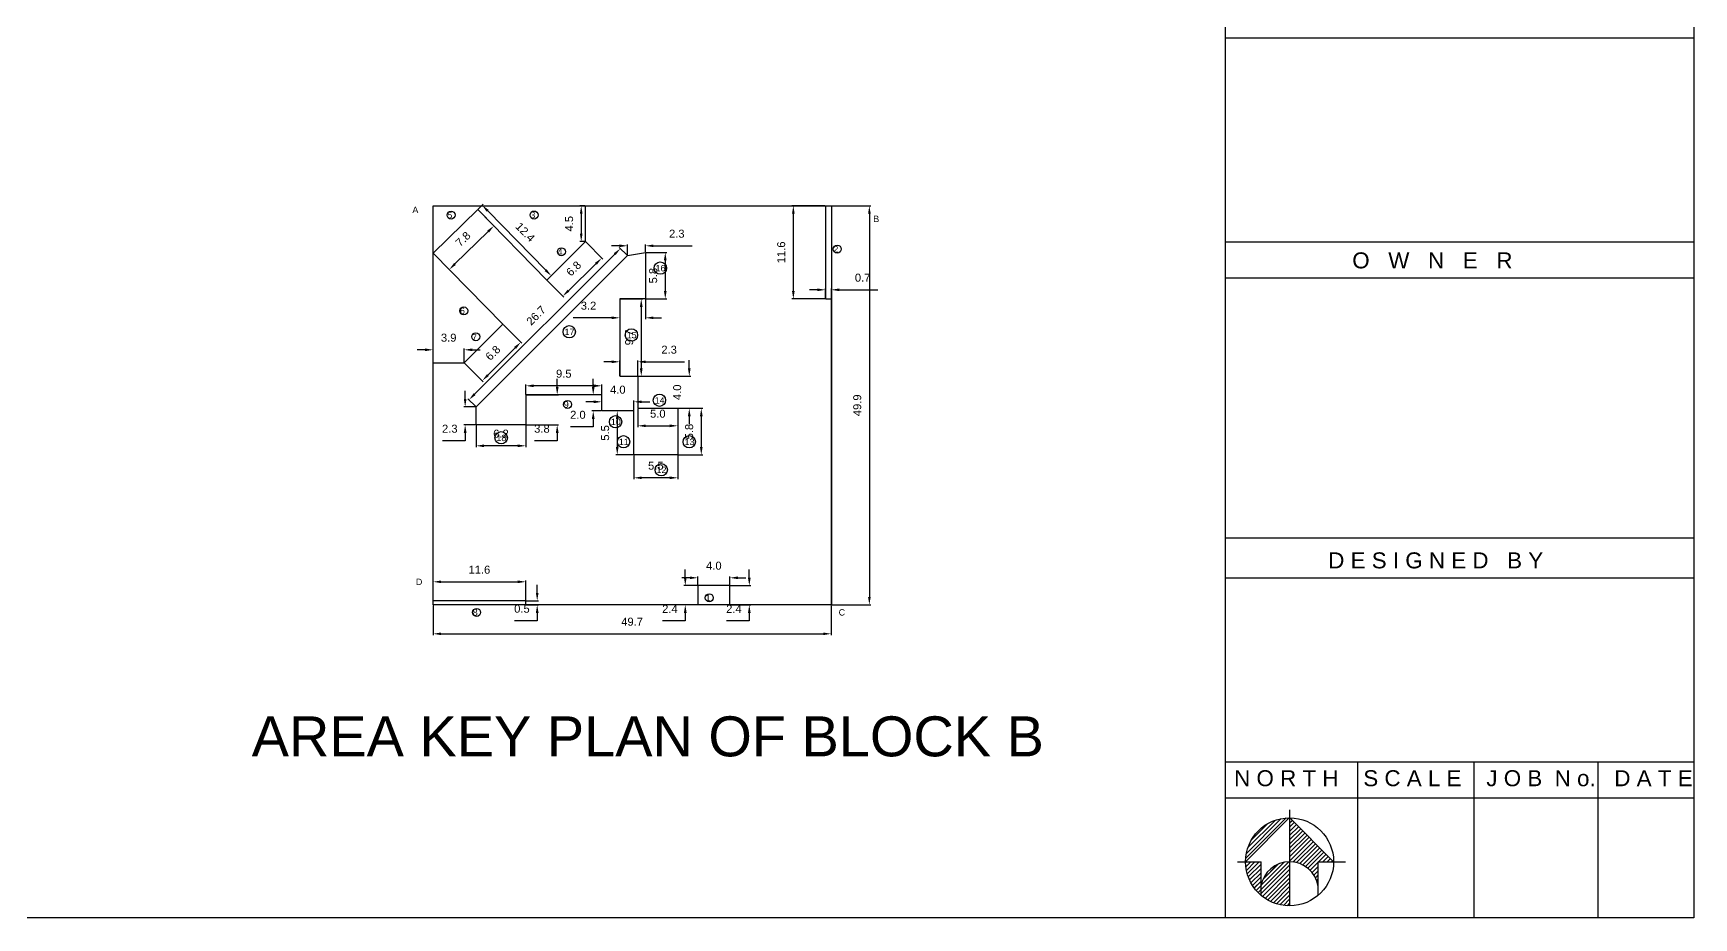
# Model space of a CAD drawing. Header units: inches. Extents: x -539 to 236, y -91 to 352.
# Drawn here: x 28.5 to 236, y -91 to 19.6 of the extents above; entities that cross this region are included whole.
import ezdxf

# ---------------------------------------------------------------- set-up
doc = ezdxf.new("R2010")
doc.units = ezdxf.units.IN
doc.header["$LTSCALE"] = 5
doc.header["$MEASUREMENT"] = 0
doc.layers.add('Floor', color=10, linetype='Continuous', lineweight=30)
doc.layers.add('out line', color=10, linetype='Continuous')
doc.styles.get("Standard").update_dxf_attribs({"font": 'arial.ttf'})
doc.dimstyles.get("Standard").update_dxf_attribs({"dimtxt": 1, "dimasz": 1, "dimexe": 0.18, "dimexo": 0.0625, "dimgap": 1, "dimtad": 1, "dimtoh": 1, "dimdec": 1, "dimzin": 0, "dimdsep": 46, "dimtxsty": 'Standard', "dimcen": 0.09, "dimadec": 0, "dimazin": 0, "dimtfac": 1, "dimtdec": 1, "dimtofl": 0, "dimtmove": 0, "dimatfit": 3, "dimfxl": 1, "dimtolj": 1, "dimtzin": 0, "dimarcsym": 0})
pattern_1 = [(45, (-147, 10.5), (-0.26516504, 0.26516504), [])]

# ---------------------------------------------------------------- blocks, each defined once
blk = doc.blocks.new('*D48')
at = {"layer": 'Defpoints', "color": 0, "transparency": 16777216}
for p in [(127.5, -2), (128.25, -51.88), (133, -51.88)]:
    blk.add_point(p, dxfattribs=at)
at = {"layer": 'out line', "color": 0, "lineweight": -2, "transparency": 16777216}
for p, q in [((127.56, -2), (133.18, -2)), ((133, -3), (133, -50.88)), ((128.31, -51.88), (133.18, -51.88))]:
    blk.add_line(p, q, dxfattribs=at)
at = {"layer": 'out line', "color": 0, "transparency": 16777216}
for points in [[(132.83, -3), (133.17, -3), (133, -2)], [(132.83, -50.88), (133.17, -50.88), (133, -51.88)]]:
    blk.add_solid(points, dxfattribs=at)
at = {"layer": 'out line', "color": 0, "transparency": 16777216, "insert": (131.49, -26.94), "char_height": 1, "attachment_point": 5, "rotation": 90}
blk.add_mtext('\\A1;49.9', dxfattribs=at)
blk = doc.blocks.new('*D49')
at = {"layer": 'Defpoints', "color": 0, "transparency": 16777216}
for p in [(78.5, -51.88), (128.23, -51.91), (128.23, -55.5)]:
    blk.add_point(p, dxfattribs=at)
at = {"layer": 'out line', "color": 0, "lineweight": -2, "transparency": 16777216}
for p, q in [((78.5, -51.95), (78.5, -55.68)), ((128.23, -51.97), (128.23, -55.68)), ((79.5, -55.5), (127.23, -55.5))]:
    blk.add_line(p, q, dxfattribs=at)
at = {"layer": 'out line', "color": 0, "transparency": 16777216}
for points in [[(79.5, -55.33), (79.5, -55.67), (78.5, -55.5)], [(127.23, -55.33), (127.23, -55.67), (128.23, -55.5)]]:
    blk.add_solid(points, dxfattribs=at)
at = {"layer": 'out line', "color": 0, "transparency": 16777216, "insert": (103.36, -53.99), "char_height": 1, "attachment_point": 5}
blk.add_mtext('\\A1;49.7', dxfattribs=at)
blk = doc.blocks.new('*D50')
at = {"layer": 'Defpoints', "color": 0, "transparency": 16777216}
for p in [(97.53, -2), (97, -6.47), (97.53, -6.47)]:
    blk.add_point(p, dxfattribs=at)
at = {"layer": 'out line', "color": 0, "lineweight": -2, "transparency": 16777216}
for p, q in [((97.46, -2), (96.82, -2)), ((97, -3), (97, -5.47)), ((97.46, -6.47), (96.82, -6.47))]:
    blk.add_line(p, q, dxfattribs=at)
at = {"layer": 'out line', "color": 0, "transparency": 16777216}
for points in [[(96.83, -3), (97.17, -3), (97, -2)], [(96.83, -5.47), (97.17, -5.47), (97, -6.47)]]:
    blk.add_solid(points, dxfattribs=at)
at = {"layer": 'out line', "color": 0, "transparency": 16777216, "insert": (95.49, -4.24), "char_height": 1, "attachment_point": 5, "rotation": 90}
blk.add_mtext('\\A1;4.5', dxfattribs=at)
blk = doc.blocks.new('*D51')
at = {"layer": 'Defpoints', "color": 0, "transparency": 16777216}
for p in [(78.5, -20), (78.5, -21.61), (82.39, -21.61)]:
    blk.add_point(p, dxfattribs=at)
at = {"layer": 'out line', "color": 0, "lineweight": -2, "transparency": 16777216}
for p, q in [((77.5, -20), (76.5, -20)), ((78.5, -21.55), (78.5, -19.82)), ((82.39, -21.55), (82.39, -19.82)), ((83.39, -20), (84.39, -20))]:
    blk.add_line(p, q, dxfattribs=at)
at = {"layer": 'out line', "color": 0, "transparency": 16777216}
for points in [[(77.5, -19.83), (77.5, -20.17), (78.5, -20)], [(83.39, -19.83), (83.39, -20.17), (82.39, -20)]]:
    blk.add_solid(points, dxfattribs=at)
at = {"layer": 'out line', "color": 0, "transparency": 16777216, "insert": (80.44, -18.49), "char_height": 1, "attachment_point": 5}
blk.add_mtext('\\A1;3.9', dxfattribs=at)
blk = doc.blocks.new('*D52')
at = {"layer": 'Defpoints', "color": 0, "transparency": 16777216}
for p in [(83.87, -27.13), (82.5, -29.38), (83.87, -29.38)]:
    blk.add_point(p, dxfattribs=at)
at = {"layer": 'out line', "color": 0, "lineweight": -2, "transparency": 16777216}
for p, q in [((82.5, -26.13), (82.5, -25.13)), ((83.8, -27.13), (82.32, -27.13)), ((83.8, -29.38), (82.32, -29.38)), ((82.5, -30.38), (82.5, -31.38)), ((82.5, -31.38), (79.66, -31.38))]:
    blk.add_line(p, q, dxfattribs=at)
at = {"layer": 'out line', "color": 0, "transparency": 16777216}
for points in [[(82.33, -26.13), (82.67, -26.13), (82.5, -27.13)], [(82.33, -30.38), (82.67, -30.38), (82.5, -29.38)]]:
    blk.add_solid(points, dxfattribs=at)
at = {"layer": 'out line', "color": 0, "transparency": 16777216, "insert": (80.58, -29.87), "char_height": 1, "attachment_point": 5}
blk.add_mtext('\\A1;2.3', dxfattribs=at)
blk = doc.blocks.new('*D53')
at = {"layer": 'Defpoints', "color": 0, "transparency": 16777216}
for p in [(105.03, -7.82), (105.03, -13.63), (107.5, -13.63)]:
    blk.add_point(p, dxfattribs=at)
at = {"layer": 'out line', "color": 0, "lineweight": -2, "transparency": 16777216}
for p, q in [((105.09, -7.82), (107.68, -7.82)), ((107.5, -8.82), (107.5, -12.63)), ((105.09, -13.63), (107.68, -13.63))]:
    blk.add_line(p, q, dxfattribs=at)
at = {"layer": 'out line', "color": 0, "transparency": 16777216}
for points in [[(107.33, -8.82), (107.67, -8.82), (107.5, -7.82)], [(107.33, -12.63), (107.67, -12.63), (107.5, -13.63)]]:
    blk.add_solid(points, dxfattribs=at)
at = {"layer": 'out line', "color": 0, "transparency": 16777216, "insert": (105.99, -10.73), "char_height": 1, "attachment_point": 5, "rotation": 90}
blk.add_mtext('\\A1;5.8', dxfattribs=at)
blk = doc.blocks.new('*D54')
at = {"layer": 'Defpoints', "color": 0, "transparency": 16777216}
for p in [(101.82, -13.63), (105.03, -13.63), (101.82, -16)]:
    blk.add_point(p, dxfattribs=at)
at = {"layer": 'out line', "color": 0, "lineweight": -2, "transparency": 16777216}
for p, q in [((101.82, -13.7), (101.82, -16.18)), ((105.03, -13.7), (105.03, -16.18)), ((100.82, -16), (96.01, -16)), ((106.03, -16), (107.03, -16))]:
    blk.add_line(p, q, dxfattribs=at)
at = {"layer": 'out line', "color": 0, "transparency": 16777216}
for points in [[(100.82, -15.83), (100.82, -16.17), (101.82, -16)], [(106.03, -15.83), (106.03, -16.17), (105.03, -16)]]:
    blk.add_solid(points, dxfattribs=at)
at = {"layer": 'out line', "color": 0, "transparency": 16777216, "insert": (97.91, -14.49), "char_height": 1, "attachment_point": 5}
blk.add_mtext('\\A1;3.2', dxfattribs=at)
blk = doc.blocks.new('*D55')
at = {"layer": 'Defpoints', "color": 0, "transparency": 16777216}
for p in [(102.78, -8.22), (105.03, -7), (105.03, -7.82)]:
    blk.add_point(p, dxfattribs=at)
at = {"layer": 'out line', "color": 0, "lineweight": -2, "transparency": 16777216}
for p, q in [((101.78, -7), (100.78, -7)), ((102.78, -8.16), (102.78, -6.82)), ((105.03, -7.75), (105.03, -6.82)), ((106.03, -7), (110.86, -7))]:
    blk.add_line(p, q, dxfattribs=at)
at = {"layer": 'out line', "color": 0, "transparency": 16777216}
for points in [[(101.78, -6.83), (101.78, -7.17), (102.78, -7)], [(106.03, -6.83), (106.03, -7.17), (105.03, -7)]]:
    blk.add_solid(points, dxfattribs=at)
at = {"layer": 'out line', "color": 0, "transparency": 16777216, "insert": (108.94, -5.49), "char_height": 1, "attachment_point": 5}
blk.add_mtext('\\A1;2.3', dxfattribs=at)
blk = doc.blocks.new('*D56')
at = {"layer": 'Defpoints', "color": 0, "transparency": 16777216}
for p in [(101.82, -13.63), (101.82, -23.31), (104.5, -23.31)]:
    blk.add_point(p, dxfattribs=at)
at = {"layer": 'out line', "color": 0, "lineweight": -2, "transparency": 16777216}
for p, q in [((101.88, -13.63), (104.68, -13.63)), ((104.5, -14.63), (104.5, -22.31)), ((101.88, -23.31), (104.68, -23.31))]:
    blk.add_line(p, q, dxfattribs=at)
at = {"layer": 'out line', "color": 0, "transparency": 16777216}
for points in [[(104.33, -14.63), (104.67, -14.63), (104.5, -13.63)], [(104.33, -22.31), (104.67, -22.31), (104.5, -23.31)]]:
    blk.add_solid(points, dxfattribs=at)
at = {"layer": 'out line', "color": 0, "transparency": 16777216, "insert": (102.99, -18.47), "char_height": 1, "attachment_point": 5, "rotation": 90}
blk.add_mtext('\\A1;9.7', dxfattribs=at)
blk = doc.blocks.new('*D57')
at = {"layer": 'Defpoints', "color": 0, "transparency": 16777216}
for p in [(104.07, -21.5), (101.82, -23.31), (104.07, -23.31)]:
    blk.add_point(p, dxfattribs=at)
at = {"layer": 'out line', "color": 0, "lineweight": -2, "transparency": 16777216}
for p, q in [((100.82, -21.5), (99.82, -21.5)), ((101.82, -23.25), (101.82, -21.32)), ((104.07, -23.25), (104.07, -21.32)), ((105.07, -21.5), (109.9, -21.5))]:
    blk.add_line(p, q, dxfattribs=at)
at = {"layer": 'out line', "color": 0, "transparency": 16777216}
for points in [[(100.82, -21.33), (100.82, -21.67), (101.82, -21.5)], [(105.07, -21.33), (105.07, -21.67), (104.07, -21.5)]]:
    blk.add_solid(points, dxfattribs=at)
at = {"layer": 'out line', "color": 0, "transparency": 16777216, "insert": (107.98, -19.99), "char_height": 1, "attachment_point": 5}
blk.add_mtext('\\A1;2.3', dxfattribs=at)
blk = doc.blocks.new('*D58')
at = {"layer": 'Defpoints', "color": 0, "transparency": 16777216}
for p in [(104.07, -23.31), (104.07, -27.31), (110.5, -27.31)]:
    blk.add_point(p, dxfattribs=at)
at = {"layer": 'out line', "color": 0, "lineweight": -2, "transparency": 16777216}
for p, q in [((110.5, -22.31), (110.5, -21.31)), ((104.13, -23.31), (110.68, -23.31)), ((104.13, -27.31), (110.68, -27.31)), ((110.5, -28.31), (110.5, -29.31))]:
    blk.add_line(p, q, dxfattribs=at)
at = {"layer": 'out line', "color": 0, "transparency": 16777216}
for points in [[(110.33, -22.31), (110.67, -22.31), (110.5, -23.31)], [(110.33, -28.31), (110.67, -28.31), (110.5, -27.31)]]:
    blk.add_solid(points, dxfattribs=at)
at = {"layer": 'out line', "color": 0, "transparency": 16777216, "insert": (108.99, -25.31), "char_height": 1, "attachment_point": 5, "rotation": 90}
blk.add_mtext('\\A1;4.0', dxfattribs=at)
blk = doc.blocks.new('*D59')
at = {"layer": 'Defpoints', "color": 0, "transparency": 16777216}
for p in [(104.07, -27.31), (109.07, -27.31), (109.07, -29.5)]:
    blk.add_point(p, dxfattribs=at)
at = {"layer": 'out line', "color": 0, "lineweight": -2, "transparency": 16777216}
for p, q in [((104.07, -27.38), (104.07, -29.68)), ((109.07, -27.38), (109.07, -29.68)), ((105.07, -29.5), (108.07, -29.5))]:
    blk.add_line(p, q, dxfattribs=at)
at = {"layer": 'out line', "color": 0, "transparency": 16777216}
for points in [[(105.07, -29.33), (105.07, -29.67), (104.07, -29.5)], [(108.07, -29.33), (108.07, -29.67), (109.07, -29.5)]]:
    blk.add_solid(points, dxfattribs=at)
at = {"layer": 'out line', "color": 0, "transparency": 16777216, "insert": (106.57, -27.99), "char_height": 1, "attachment_point": 5}
blk.add_mtext('\\A1;5.0', dxfattribs=at)
blk = doc.blocks.new('*D60')
at = {"layer": 'Defpoints', "color": 0, "transparency": 16777216}
for p in [(109.07, -27.31), (109.07, -33.13), (112, -33.13)]:
    blk.add_point(p, dxfattribs=at)
at = {"layer": 'out line', "color": 0, "lineweight": -2, "transparency": 16777216}
for p, q in [((109.13, -27.31), (112.18, -27.31)), ((112, -28.31), (112, -32.13)), ((109.13, -33.13), (112.18, -33.13))]:
    blk.add_line(p, q, dxfattribs=at)
at = {"layer": 'out line', "color": 0, "transparency": 16777216}
for points in [[(111.83, -28.31), (112.17, -28.31), (112, -27.31)], [(111.83, -32.13), (112.17, -32.13), (112, -33.13)]]:
    blk.add_solid(points, dxfattribs=at)
at = {"layer": 'out line', "color": 0, "transparency": 16777216, "insert": (110.49, -30.22), "char_height": 1, "attachment_point": 5, "rotation": 90}
blk.add_mtext('\\A1;5.8', dxfattribs=at)
blk = doc.blocks.new('*D61')
at = {"layer": 'Defpoints', "color": 0, "transparency": 16777216}
for p in [(103.57, -33.13), (109.07, -33.13), (103.57, -36)]:
    blk.add_point(p, dxfattribs=at)
at = {"layer": 'out line', "color": 0, "lineweight": -2, "transparency": 16777216}
for p, q in [((103.57, -33.2), (103.57, -36.18)), ((109.07, -33.2), (109.07, -36.18)), ((108.07, -36), (104.57, -36))]:
    blk.add_line(p, q, dxfattribs=at)
at = {"layer": 'out line', "color": 0, "transparency": 16777216}
for points in [[(104.57, -35.83), (104.57, -36.17), (103.57, -36)], [(108.07, -35.83), (108.07, -36.17), (109.07, -36)]]:
    blk.add_solid(points, dxfattribs=at)
at = {"layer": 'out line', "color": 0, "transparency": 16777216, "insert": (106.32, -34.49), "char_height": 1, "attachment_point": 5}
blk.add_mtext('\\A1;5.5', dxfattribs=at)
blk = doc.blocks.new('*D62')
at = {"layer": 'Defpoints', "color": 0, "transparency": 16777216}
for p in [(103.57, -27.64), (101.5, -33.13), (103.57, -33.13)]:
    blk.add_point(p, dxfattribs=at)
at = {"layer": 'out line', "color": 0, "lineweight": -2, "transparency": 16777216}
for p, q in [((103.5, -27.64), (101.32, -27.64)), ((101.5, -28.64), (101.5, -32.13)), ((103.5, -33.13), (101.32, -33.13))]:
    blk.add_line(p, q, dxfattribs=at)
at = {"layer": 'out line', "color": 0, "transparency": 16777216}
for points in [[(101.33, -28.64), (101.67, -28.64), (101.5, -27.64)], [(101.33, -32.13), (101.67, -32.13), (101.5, -33.13)]]:
    blk.add_solid(points, dxfattribs=at)
at = {"layer": 'out line', "color": 0, "transparency": 16777216, "insert": (99.99, -30.39), "char_height": 1, "attachment_point": 5, "rotation": 90}
blk.add_mtext('\\A1;5.5', dxfattribs=at)
blk = doc.blocks.new('*D63')
at = {"layer": 'Defpoints', "color": 0, "transparency": 16777216}
for p in [(103.57, -26.5), (99.57, -27.64), (103.57, -27.64)]:
    blk.add_point(p, dxfattribs=at)
at = {"layer": 'out line', "color": 0, "lineweight": -2, "transparency": 16777216}
for p, q in [((98.57, -26.5), (97.57, -26.5)), ((99.57, -27.58), (99.57, -26.32)), ((103.57, -27.58), (103.57, -26.32)), ((104.57, -26.5), (105.57, -26.5))]:
    blk.add_line(p, q, dxfattribs=at)
at = {"layer": 'out line', "color": 0, "transparency": 16777216}
for points in [[(98.57, -26.33), (98.57, -26.67), (99.57, -26.5)], [(104.57, -26.33), (104.57, -26.67), (103.57, -26.5)]]:
    blk.add_solid(points, dxfattribs=at)
at = {"layer": 'out line', "color": 0, "transparency": 16777216, "insert": (101.57, -24.99), "char_height": 1, "attachment_point": 5}
blk.add_mtext('\\A1;4.0', dxfattribs=at)
blk = doc.blocks.new('*D64')
at = {"layer": 'Defpoints', "color": 0, "transparency": 16777216}
for p in [(99.57, -25.63), (98.5, -27.64), (99.57, -27.64)]:
    blk.add_point(p, dxfattribs=at)
at = {"layer": 'out line', "color": 0, "lineweight": -2, "transparency": 16777216}
for p, q in [((98.5, -24.63), (98.5, -23.63)), ((99.5, -25.63), (98.32, -25.63)), ((99.5, -27.64), (98.32, -27.64)), ((98.5, -28.64), (98.5, -29.64)), ((98.5, -29.64), (95.67, -29.64))]:
    blk.add_line(p, q, dxfattribs=at)
at = {"layer": 'out line', "color": 0, "transparency": 16777216}
for points in [[(98.33, -24.63), (98.67, -24.63), (98.5, -25.63)], [(98.33, -28.64), (98.67, -28.64), (98.5, -27.64)]]:
    blk.add_solid(points, dxfattribs=at)
at = {"layer": 'out line', "color": 0, "transparency": 16777216, "insert": (96.58, -28.13), "char_height": 1, "attachment_point": 5}
blk.add_mtext('\\A1;2.0', dxfattribs=at)
blk = doc.blocks.new('*D65')
at = {"layer": 'Defpoints', "color": 0, "transparency": 16777216}
for p in [(90.07, -24.5), (90.07, -25.63), (99.57, -25.63)]:
    blk.add_point(p, dxfattribs=at)
at = {"layer": 'out line', "color": 0, "lineweight": -2, "transparency": 16777216}
for p, q in [((90.07, -25.57), (90.07, -24.32)), ((98.57, -24.5), (91.07, -24.5)), ((99.57, -25.57), (99.57, -24.32))]:
    blk.add_line(p, q, dxfattribs=at)
at = {"layer": 'out line', "color": 0, "transparency": 16777216}
for points in [[(91.07, -24.33), (91.07, -24.67), (90.07, -24.5)], [(98.57, -24.33), (98.57, -24.67), (99.57, -24.5)]]:
    blk.add_solid(points, dxfattribs=at)
at = {"layer": 'out line', "color": 0, "transparency": 16777216, "insert": (94.82, -22.99), "char_height": 1, "attachment_point": 5}
blk.add_mtext('\\A1;9.5', dxfattribs=at)
blk = doc.blocks.new('*D66')
at = {"layer": 'Defpoints', "color": 0, "transparency": 16777216}
for p in [(90.07, -25.63), (90.07, -29.38), (94, -29.38)]:
    blk.add_point(p, dxfattribs=at)
at = {"layer": 'out line', "color": 0, "lineweight": -2, "transparency": 16777216}
for p, q in [((94, -24.63), (94, -23.63)), ((90.13, -25.63), (94.18, -25.63)), ((90.13, -29.38), (94.18, -29.38)), ((94, -30.38), (94, -31.38)), ((94, -31.38), (91.18, -31.38))]:
    blk.add_line(p, q, dxfattribs=at)
at = {"layer": 'out line', "color": 0, "transparency": 16777216}
for points in [[(93.83, -24.63), (94.17, -24.63), (94, -25.63)], [(93.83, -30.38), (94.17, -30.38), (94, -29.38)]]:
    blk.add_solid(points, dxfattribs=at)
at = {"layer": 'out line', "color": 0, "transparency": 16777216, "insert": (92.09, -29.87), "char_height": 1, "attachment_point": 5}
blk.add_mtext('\\A1;3.8', dxfattribs=at)
blk = doc.blocks.new('*D67')
at = {"layer": 'Defpoints', "color": 0, "transparency": 16777216}
for p in [(83.87, -29.38), (90.07, -29.38), (83.87, -32)]:
    blk.add_point(p, dxfattribs=at)
at = {"layer": 'out line', "color": 0, "lineweight": -2, "transparency": 16777216}
for p, q in [((83.87, -29.45), (83.87, -32.18)), ((90.07, -29.45), (90.07, -32.18)), ((89.07, -32), (84.87, -32))]:
    blk.add_line(p, q, dxfattribs=at)
at = {"layer": 'out line', "color": 0, "transparency": 16777216}
for points in [[(84.87, -31.83), (84.87, -32.17), (83.87, -32)], [(89.07, -31.83), (89.07, -32.17), (90.07, -32)]]:
    blk.add_solid(points, dxfattribs=at)
at = {"layer": 'out line', "color": 0, "transparency": 16777216, "insert": (86.97, -30.49), "char_height": 1, "attachment_point": 5}
blk.add_mtext('\\A1;6.2', dxfattribs=at)
blk = doc.blocks.new('*D68')
at = {"layer": 'Defpoints', "color": 0, "transparency": 16777216}
for p in [(127.5, -13.63), (128.25, -12.5), (128.25, -13.63)]:
    blk.add_point(p, dxfattribs=at)
at = {"layer": 'out line', "color": 0, "lineweight": -2, "transparency": 16777216}
for p, q in [((127.5, -13.57), (127.5, -12.32)), ((128.25, -13.57), (128.25, -12.32)), ((126.5, -12.5), (125.5, -12.5)), ((129.25, -12.5), (134.07, -12.5))]:
    blk.add_line(p, q, dxfattribs=at)
at = {"layer": 'out line', "color": 0, "transparency": 16777216}
for points in [[(126.5, -12.33), (126.5, -12.67), (127.5, -12.5)], [(129.25, -12.33), (129.25, -12.67), (128.25, -12.5)]]:
    blk.add_solid(points, dxfattribs=at)
at = {"layer": 'out line', "color": 0, "transparency": 16777216, "insert": (132.16, -10.99), "char_height": 1, "attachment_point": 5}
blk.add_mtext('\\A1;0.7', dxfattribs=at)
blk = doc.blocks.new('*D69')
at = {"layer": 'Defpoints', "color": 0, "transparency": 16777216}
for p in [(90.07, -51.38), (90.07, -51.88), (91.5, -51.88)]:
    blk.add_point(p, dxfattribs=at)
at = {"layer": 'out line', "color": 0, "lineweight": -2, "transparency": 16777216}
for p, q in [((91.5, -50.38), (91.5, -49.38)), ((90.13, -51.38), (91.68, -51.38)), ((91.5, -53.88), (88.67, -53.88)), ((90.13, -51.88), (91.68, -51.88)), ((91.5, -52.88), (91.5, -53.88))]:
    blk.add_line(p, q, dxfattribs=at)
at = {"layer": 'out line', "color": 0, "transparency": 16777216}
for points in [[(91.33, -50.38), (91.67, -50.38), (91.5, -51.38)], [(91.33, -52.88), (91.67, -52.88), (91.5, -51.88)]]:
    blk.add_solid(points, dxfattribs=at)
at = {"layer": 'out line', "color": 0, "transparency": 16777216, "insert": (89.59, -52.37), "char_height": 1, "attachment_point": 5}
blk.add_mtext('\\A1;0.5', dxfattribs=at)
blk = doc.blocks.new('*D70')
at = {"layer": 'Defpoints', "color": 0, "transparency": 16777216}
for p in [(90.07, -49), (78.5, -51.38), (90.07, -51.38)]:
    blk.add_point(p, dxfattribs=at)
at = {"layer": 'out line', "color": 0, "lineweight": -2, "transparency": 16777216}
for p, q in [((78.5, -51.32), (78.5, -48.82)), ((79.5, -49), (89.07, -49)), ((90.07, -51.32), (90.07, -48.82))]:
    blk.add_line(p, q, dxfattribs=at)
at = {"layer": 'out line', "color": 0, "transparency": 16777216}
for points in [[(79.5, -48.83), (79.5, -49.17), (78.5, -49)], [(89.07, -48.83), (89.07, -49.17), (90.07, -49)]]:
    blk.add_solid(points, dxfattribs=at)
at = {"layer": 'out line', "color": 0, "transparency": 16777216, "insert": (84.28, -47.49), "char_height": 1, "attachment_point": 5}
blk.add_mtext('\\A1;11.6', dxfattribs=at)
blk = doc.blocks.new('*D71')
at = {"layer": 'Defpoints', "color": 0, "transparency": 16777216}
for p in [(111.57, -49.48), (110, -51.88), (111.57, -51.88)]:
    blk.add_point(p, dxfattribs=at)
at = {"layer": 'out line', "color": 0, "lineweight": -2, "transparency": 16777216}
for p, q in [((110, -48.48), (110, -47.48)), ((111.5, -49.48), (109.82, -49.48)), ((110, -53.88), (107.17, -53.88)), ((111.5, -51.88), (109.82, -51.88)), ((110, -52.88), (110, -53.88))]:
    blk.add_line(p, q, dxfattribs=at)
at = {"layer": 'out line', "color": 0, "transparency": 16777216}
for points in [[(109.83, -48.48), (110.17, -48.48), (110, -49.48)], [(109.83, -52.88), (110.17, -52.88), (110, -51.88)]]:
    blk.add_solid(points, dxfattribs=at)
at = {"layer": 'out line', "color": 0, "transparency": 16777216, "insert": (108.08, -52.38), "char_height": 1, "attachment_point": 5}
blk.add_mtext('\\A1;2.4', dxfattribs=at)
blk = doc.blocks.new('*D72')
at = {"layer": 'Defpoints', "color": 0, "transparency": 16777216}
for p in [(115.57, -49.48), (115.57, -51.88), (118, -51.88)]:
    blk.add_point(p, dxfattribs=at)
at = {"layer": 'out line', "color": 0, "lineweight": -2, "transparency": 16777216}
for p, q in [((118, -48.48), (118, -47.48)), ((115.63, -49.48), (118.18, -49.48)), ((118, -53.88), (115.17, -53.88)), ((115.63, -51.88), (118.18, -51.88)), ((118, -52.88), (118, -53.88))]:
    blk.add_line(p, q, dxfattribs=at)
at = {"layer": 'out line', "color": 0, "transparency": 16777216}
for points in [[(117.83, -48.48), (118.17, -48.48), (118, -49.48)], [(117.83, -52.88), (118.17, -52.88), (118, -51.88)]]:
    blk.add_solid(points, dxfattribs=at)
at = {"layer": 'out line', "color": 0, "transparency": 16777216, "insert": (116.08, -52.38), "char_height": 1, "attachment_point": 5}
blk.add_mtext('\\A1;2.4', dxfattribs=at)
blk = doc.blocks.new('*D73')
at = {"layer": 'Defpoints', "color": 0, "transparency": 16777216}
for p in [(111.57, -49.48), (115.57, -48.5), (115.57, -49.48)]:
    blk.add_point(p, dxfattribs=at)
at = {"layer": 'out line', "color": 0, "lineweight": -2, "transparency": 16777216}
for p, q in [((110.57, -48.5), (109.57, -48.5)), ((111.57, -49.42), (111.57, -48.32)), ((115.57, -49.42), (115.57, -48.32)), ((116.57, -48.5), (117.57, -48.5))]:
    blk.add_line(p, q, dxfattribs=at)
at = {"layer": 'out line', "color": 0, "transparency": 16777216}
for points in [[(110.57, -48.33), (110.57, -48.67), (111.57, -48.5)], [(116.57, -48.33), (116.57, -48.67), (115.57, -48.5)]]:
    blk.add_solid(points, dxfattribs=at)
at = {"layer": 'out line', "color": 0, "transparency": 16777216, "insert": (113.57, -46.99), "char_height": 1, "attachment_point": 5}
blk.add_mtext('\\A1;4.0', dxfattribs=at)
blk = doc.blocks.new('*D74')
at = {"layer": 'Defpoints', "color": 0, "transparency": 16777216}
for p in [(127.5, -2), (123.5, -13.63), (127.5, -13.63)]:
    blk.add_point(p, dxfattribs=at)
at = {"layer": 'out line', "color": 0, "lineweight": -2, "transparency": 16777216}
for p, q in [((127.44, -2), (123.32, -2)), ((123.5, -3), (123.5, -12.63)), ((127.44, -13.63), (123.32, -13.63))]:
    blk.add_line(p, q, dxfattribs=at)
at = {"layer": 'out line', "color": 0, "transparency": 16777216}
for points in [[(123.33, -3), (123.67, -3), (123.5, -2)], [(123.33, -12.63), (123.67, -12.63), (123.5, -13.63)]]:
    blk.add_solid(points, dxfattribs=at)
at = {"layer": 'out line', "color": 0, "transparency": 16777216, "insert": (121.99, -7.82), "char_height": 1, "attachment_point": 5, "rotation": 90}
blk.add_mtext('\\A1;11.6', dxfattribs=at)
blk = doc.blocks.new('*D75')
at = {"layer": 'Defpoints', "color": 0, "transparency": 16777216}
for p in [(84.08, -2.45), (78.5, -7.91), (80.51, -9.97)]:
    blk.add_point(p, dxfattribs=at)
at = {"layer": 'out line', "color": 0, "lineweight": -2, "transparency": 16777216}
for p, q in [((84.12, -2.5), (86.21, -4.64)), ((85.37, -5.21), (81.23, -9.27)), ((78.54, -7.95), (80.64, -10.09))]:
    blk.add_line(p, q, dxfattribs=at)
at = {"layer": 'out line', "color": 0, "transparency": 16777216}
for points in [[(85.26, -5.09), (85.49, -5.33), (86.09, -4.51)], [(81.11, -9.15), (81.34, -9.39), (80.51, -9.97)]]:
    blk.add_solid(points, dxfattribs=at)
at = {"layer": 'out line', "color": 0, "transparency": 16777216, "insert": (82.24, -6.16), "char_height": 1, "attachment_point": 5, "rotation": 44.3649}
blk.add_mtext('\\A1;7.8', dxfattribs=at)
blk = doc.blocks.new('*D76')
at = {"layer": 'Defpoints', "color": 0, "transparency": 16777216}
for p in [(84.08, -2.45), (92.71, -11.29), (93.26, -10.76)]:
    blk.add_point(p, dxfattribs=at)
at = {"layer": 'out line', "color": 0, "lineweight": -2, "transparency": 16777216}
for p, q in [((84.12, -2.41), (84.75, -1.8)), ((85.32, -2.64), (92.56, -10.04)), ((92.76, -11.24), (93.38, -10.63))]:
    blk.add_line(p, q, dxfattribs=at)
at = {"layer": 'out line', "color": 0, "transparency": 16777216}
for points in [[(85.44, -2.52), (85.2, -2.76), (84.62, -1.92)], [(92.68, -9.92), (92.44, -10.16), (93.26, -10.76)]]:
    blk.add_solid(points, dxfattribs=at)
at = {"layer": 'out line', "color": 0, "transparency": 16777216, "insert": (90.01, -5.29), "char_height": 1, "attachment_point": 5, "rotation": 314.3649}
blk.add_mtext('\\A1;12.4', dxfattribs=at)
blk = doc.blocks.new('*D77')
at = {"layer": 'Defpoints', "color": 0, "transparency": 16777216}
for p in [(97.53, -6.47), (92.66, -11.23), (94.69, -13.3)]:
    blk.add_point(p, dxfattribs=at)
at = {"layer": 'out line', "color": 0, "lineweight": -2, "transparency": 16777216}
for p, q in [((97.57, -6.52), (99.68, -8.68)), ((98.84, -9.25), (95.4, -12.61)), ((92.7, -11.28), (94.81, -13.43))]:
    blk.add_line(p, q, dxfattribs=at)
at = {"layer": 'out line', "color": 0, "transparency": 16777216}
for points in [[(98.72, -9.13), (98.95, -9.37), (99.55, -8.55)], [(95.29, -12.49), (95.52, -12.72), (94.69, -13.3)]]:
    blk.add_solid(points, dxfattribs=at)
at = {"layer": 'out line', "color": 0, "transparency": 16777216, "insert": (96.06, -9.85), "char_height": 1, "attachment_point": 5, "rotation": 44.3649}
blk.add_mtext('\\A1;6.8', dxfattribs=at)
blk = doc.blocks.new('*D78')
at = {"layer": 'Defpoints', "color": 0, "transparency": 16777216}
for p in [(87.2, -16.8), (82.39, -21.61), (84.64, -23.86)]:
    blk.add_point(p, dxfattribs=at)
at = {"layer": 'out line', "color": 0, "lineweight": -2, "transparency": 16777216}
for p, q in [((87.24, -16.85), (89.58, -19.18)), ((88.74, -19.76), (85.34, -23.16)), ((82.43, -21.66), (84.76, -23.99))]:
    blk.add_line(p, q, dxfattribs=at)
at = {"layer": 'out line', "color": 0, "transparency": 16777216}
for points in [[(88.62, -19.64), (88.86, -19.88), (89.45, -19.05)], [(85.23, -23.04), (85.46, -23.27), (84.64, -23.86)]]:
    blk.add_solid(points, dxfattribs=at)
at = {"layer": 'out line', "color": 0, "transparency": 16777216, "insert": (85.97, -20.39), "char_height": 1, "attachment_point": 5, "rotation": 45}
blk.add_mtext('\\A1;6.8', dxfattribs=at)
blk = doc.blocks.new('*D79')
at = {"layer": 'Defpoints', "color": 0, "transparency": 16777216}
for p in [(101.89, -7.34), (102.78, -8.22), (83.87, -27.13)]:
    blk.add_point(p, dxfattribs=at)
at = {"layer": 'out line', "color": 0, "lineweight": -2, "transparency": 16777216}
for p, q in [((83.68, -25.54), (101.18, -8.04)), ((102.73, -8.18), (101.76, -7.21)), ((83.82, -27.09), (82.85, -26.12))]:
    blk.add_line(p, q, dxfattribs=at)
at = {"layer": 'out line', "color": 0, "transparency": 16777216}
for points in [[(101.06, -7.93), (101.3, -8.16), (101.89, -7.34)], [(83.57, -25.42), (83.8, -25.66), (82.98, -26.25)]]:
    blk.add_solid(points, dxfattribs=at)
at = {"layer": 'out line', "color": 0, "transparency": 16777216, "insert": (91.36, -15.72), "char_height": 1, "attachment_point": 5, "rotation": 45}
blk.add_mtext('\\A1;26.7', dxfattribs=at)

msp = doc.modelspace()

# ---------------------------------------------------------------- hatches: boundary and pattern name
h = msp.add_hatch()
h.set_pattern_fill('ANSI31', color=256, scale=3)
h.set_pattern_definition(pattern_1)
h.paths.add_polyline_path([(185.45, -78.5, 0.411608), (180, -84)])
h.paths.add_polyline_path([(181.93, -84), (180, -84, 0.219376), (181.93, -88.18)])
h.paths.add_polyline_path([(185.51, -84, 0.369499), (181.93, -87.05), (181.93, -88.18, 0.178727), (185.5, -89.5)])
h = msp.add_hatch()
h.set_pattern_fill('ANSI31', color=256, scale=3)
h.set_pattern_definition(pattern_1)
h.paths.add_polyline_path([(185.51, -78.5, 0.002821), (185.45, -78.5), (180, -84, 0.414349), (185.5, -89.5), (185.51, -84), (185.5, -84, -0.368985), (189.07, -87.05), (189.07, -84), (191, -84)])
h.paths.add_polyline_path([(185.51, -78.5, 0.002705), (185.45, -78.5), (180, -84), (181.93, -84), (181.93, -87.05, -0.368985), (185.5, -84), (185.51, -84)], flags=17)

# ---------------------------------------------------------------- linework, layer by layer
for p, q in [((177.5, 19), (236, 19)), ((177.5, -6.5), (236, -6.5)), ((177.5, -11), (236, -11)), ((177.5, -43.5), (236, -43.5)), ((177.5, -48.5), (236, -48.5)), ((177.5, -71.5), (236, -71.5)), ((194, -71.5), (194, -91)), ((208.5, -71.5), (208.5, -91)), ((224, -71.5), (224, -91)), ((177.5, -76), (236, -76)), ((185.51, -77.5), (185.5, -89.5)), ((179, -84), (181.93, -84)), ((181.93, -88.18), (181.93, -84)), ((185.5, -84), (185.51, -84)), ((189.07, -88.18), (189.07, -84)), ((189.07, -84), (192.5, -84))]:
    msp.add_line(p, q)
for points in [[(-539, 352.5), (236, 352.5), (236, -91), (-539, -91)], [(177.5, 352.5), (236, 352.5), (236, -91), (177.5, -91)]]:
    msp.add_lwpolyline(points, close=True)
for points in [[(189.07, -84), (191, -84), (185.48, -78.47), (180, -84), (181.93, -84)], [(185.5, -84), (185.51, -84)]]:
    msp.add_lwpolyline(points)
for centre, radius in [((80.74, -3.16), 0.5), ((91.11, -3.15), 0.5), ((94.52, -7.74), 0.5), ((128.98, -7.41), 0.5), ((106.88, -9.79), 0.773), ((82.33, -15.13), 0.5), ((83.83, -18.37), 0.5), ((95.51, -17.75), 0.773), ((103.27, -18.15), 0.773), ((95.29, -26.83), 0.5), ((106.77, -26.31), 0.773), ((101.29, -29), 0.773), ((87, -31), 0.773), ((102.29, -31.5), 0.773), ((110.5, -31.5), 0.773), ((107, -35), 0.773), ((113, -51), 0.5), ((83.93, -52.82), 0.5), ((185.5, -84), 5.5)]:
    msp.add_circle(centre, radius)
msp.add_arc((185.5, -87.62), 3.62, 8.9867, 171.0133)
at = {"layer": 'Floor'}
for points in [[(78.5, -21.61), (82.39, -21.61), (87.2, -16.8), (78.5, -7.91), (84.08, -2.45), (92.71, -11.29), (97.53, -6.47), (97.53, -2), (127.5, -2), (127.5, -13.63), (128.24, -13.63), (128.23, -51.88), (115.57, -51.88), (115.57, -49.48), (111.57, -49.48), (111.57, -51.88), (90.07, -51.88), (90.07, -51.38), (78.5, -51.38), (78.5, -21.61)], [(83.87, -29.38), (83.87, -27.13), (102.78, -8.22), (105.03, -7.82), (105.03, -13.63), (101.82, -13.63), (101.82, -23.31), (104.07, -23.31), (104.07, -27.31), (109.07, -27.31), (109.07, -33.13), (103.57, -33.13), (103.57, -27.64), (99.57, -27.64), (99.57, -25.63), (90.07, -25.63), (90.07, -29.38), (83.87, -29.38)]]:
    msp.add_lwpolyline(points, dxfattribs=at)
at = {"layer": 'out line'}
msp.add_lwpolyline([(128.23, -51.88), (78.5, -51.88), (78.5, -2), (128.25, -2), (128.25, -51.88)], dxfattribs=at)

# ---------------------------------------------------------------- texts
for s, width, insert, char_height, attachment_point in [('A', 34.0233, (76.65, -2.11), 0.8, 3), ('5', 34.0233, (80.89, -2.76), 0.8, 3), ('3', 34.0233, (91.26, -2.75), 0.8, 3), ('B', 34.0233, (134.23, -3.24), 0.8, 3), ('4', 34.0233, (94.67, -7.34), 0.8, 3), ('2', 34.0233, (129.13, -7.02), 0.8, 3), ('O   W   N   E   R   ', 104.5991, (193.33, -7.82), 2, 1), ('16', 34.0233, (107.53, -9.39), 0.8, 3), ('6', 34.0233, (82.47, -14.73), 0.8, 3), ('7', 34.0233, (83.97, -18.06), 0.8, 3), ('17', 34.0233, (96.16, -17.36), 0.8, 3), ('15', 34.0233, (103.92, -17.76), 0.8, 3), ('9', 34.0233, (95.44, -26.44), 0.8, 3), ('14', 34.0233, (107.42, -25.92), 0.8, 3), ('10', 34.0233, (101.94, -28.61), 0.8, 3), ('18', 34.0233, (87.65, -30.61), 0.8, 3), ('11', 34.0233, (102.94, -31.11), 0.8, 3), ('13', 34.0233, (111.15, -31.11), 0.8, 3), ('12', 34.0233, (107.65, -34.61), 0.8, 3), ('D E S I G N E D   B Y   ', 104.5991, (190.33, -45.32), 2, 1), ('D', 34.0233, (77.15, -48.61), 0.8, 3), ('1', 34.0233, (113.15, -50.61), 0.8, 3), ('8', 34.0233, (84.07, -52.42), 0.8, 3), ('C', 34.0233, (129.97, -52.42), 0.8, 3), ('AREA KEY PLAN OF BLOCK B', 104.5991, (55.83, -65.82), 5, 1), ('N O R T H    S C A L E    J O B  N o.   D A T E    ', 104.5991, (178.57, -72.55), 2, 1)]:
    msp.add_mtext_dynamic_manual_height_columns(s, width=width, gutter_width=1, heights=[0], dxfattribs=dict(insert=insert, char_height=char_height, attachment_point=attachment_point))

# ---------------------------------------------------------------- dimensions: what is measured, and where the dimension line sits
for p1, p2, distance, picture, middle in [((84.08, -2.45), (92.71, -11.29), 0.76, '*D76', (90.01, -5.29)), ((84.08, -2.45), (78.5, -7.91), 2.88, '*D75', (82.24, -6.16)), ((83.87, -27.13), (102.78, -8.22), 1.26, '*D79', (91.36, -15.72)), ((97.53, -6.47), (92.66, -11.23), 2.9, '*D77', (96.06, -9.85)), ((87.2, -16.8), (82.39, -21.61), 3.18, '*D78', (85.97, -20.39))]:
    dim = msp.add_aligned_dim(p1=p1, p2=p2, distance=distance, dimstyle='Standard', dxfattribs=at)
    dim.commit()
    dim.dimension.update_dxf_attribs({"geometry": picture, "text_midpoint": middle})
for base, p1, p2, picture, middle in [((97, -6.47), (97.53, -2), (97.53, -6.47), '*D50', (95.49, -4.24)), ((123.5, -13.63), (127.5, -2), (127.5, -13.63), '*D74', (121.99, -7.82)), ((133, -51.88), (127.5, -2), (128.25, -51.88), '*D48', (131.49, -26.94)), ((107.5, -13.63), (105.03, -7.82), (105.03, -13.63), '*D53', (105.99, -10.73)), ((104.5, -23.31), (101.82, -13.63), (101.82, -23.31), '*D56', (102.99, -18.47)), ((110.5, -27.31), (104.07, -23.31), (104.07, -27.31), '*D58', (108.99, -25.31)), ((94, -29.38439763), (90.06560237, -25.63439763), (90.06560237, -29.38439763), '*D66', (92.08901774, -29.87348358)), ((98.5, -27.64), (99.57, -25.63), (99.57, -27.64), '*D64', (96.58, -28.13)), ((82.5, -29.38439763), (83.86560237, -27.13439763), (83.86560237, -29.38439763), '*D52', (80.58117326, -29.87348358)), ((101.5, -33.13), (103.57, -27.64), (103.57, -33.13), '*D62', (99.99, -30.39)), ((112, -33.13), (109.07, -27.31), (109.07, -33.13), '*D60', (110.49, -30.22)), ((110, -51.88), (111.57, -49.48), (111.57, -51.88), '*D71', (108.08, -52.38)), ((118, -51.88), (115.57, -49.48), (115.57, -51.88), '*D72', (116.08, -52.38)), ((91.5, -51.88), (90.07, -51.38), (90.07, -51.88), '*D69', (89.59, -52.37))]:
    dim = msp.add_linear_dim(base=base, p1=p1, p2=p2, angle=90, dimstyle='Standard', dxfattribs=at)
    dim.commit()
    dim.dimension.update_dxf_attribs({"geometry": picture, "text_midpoint": middle})
for base, p1, p2, picture, middle in [((105.02560237, -7), (102.77560237, -8.22439763), (105.02560237, -7.81719881), '*D55', (108.94442911, -5.48908595)), ((128.2482, -12.5), (127.5, -13.6344), (128.2482, -13.6344), '*D68', (132.1585, -10.9894)), ((101.82, -16), (105.03, -13.63), (101.82, -13.63), '*D54', (97.91, -14.49)), ((78.5, -20), (82.39, -21.61), (78.5, -21.61), '*D51', (80.44, -18.49)), ((104.06560237, -21.5), (101.81560237, -23.31439763), (104.06560237, -23.31439763), '*D57', (107.98442911, -19.98908595)), ((90.07, -24.5), (99.57, -25.63), (90.07, -25.63), '*D65', (94.82, -22.99)), ((103.57, -26.5), (99.57, -27.64), (103.57, -27.64), '*D63', (101.57, -24.99)), ((109.07, -29.5), (104.07, -27.31), (109.07, -27.31), '*D59', (106.57, -27.99)), ((83.87, -32), (90.07, -29.38), (83.87, -29.38), '*D67', (86.97, -30.49)), ((103.57, -36), (109.07, -33.13), (103.57, -33.13), '*D61', (106.32, -34.49)), ((90.07, -49), (78.5, -51.38), (90.07, -51.38), '*D70', (84.28, -47.49)), ((115.57, -48.5), (111.57, -49.48), (115.57, -49.48), '*D73', (113.57, -46.99)), ((128.23, -55.5), (78.5, -51.88), (128.23, -51.91), '*D49', (103.36, -53.99))]:
    dim = msp.add_linear_dim(base=base, p1=p1, p2=p2, dimstyle='Standard', dxfattribs=at)
    dim.commit()
    dim.dimension.update_dxf_attribs({"geometry": picture, "text_midpoint": middle})

doc.saveas('drawing.dxf')
